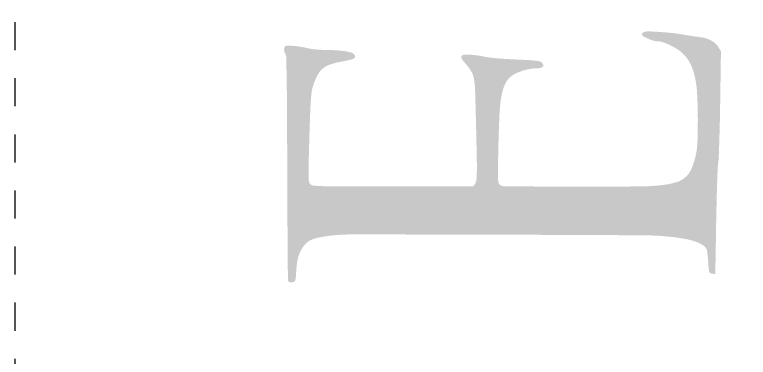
# Model space of a CAD drawing. Header units: inches. Extents: x 1062 to 6528, y -11616 to 5280.
# Drawn here: x 4789.57 to 4822.56, y 3876.2 to 3891.6 of the extents above; entities that cross this region are included whole.
import ezdxf
from ezdxf.enums import TextEntityAlignment as Align

# ---------------------------------------------------------------- set-up
doc = ezdxf.new("R2010")
doc.units = ezdxf.units.IN
doc.header["$LTSCALE"] = 24
doc.header["$MEASUREMENT"] = 0
doc.linetypes.add('DASH', pattern=[0.1236, 0.0618, -0.0618])
doc.linetypes.add('HIDDEN', pattern=[0.375, 0.25, -0.125])
doc.layers.get('Defpoints').update_dxf_attribs({"color": 3, "linetype": 'HIDDEN'})
doc.layers.add('TB', color=5, linetype='CONTINUOUS')
doc.styles.add('ROMANT', font='times.ttf')

# ---------------------------------------------------------------- blocks, each defined once
blk = doc.blocks.new('CAMDEN LOGO')
at = {"layer": 'TB', "true_color": 0x284b69}
h = blk.add_hatch(color=139, dxfattribs=at)
h.dxf.hatch_style = 1
edge = h.paths.add_edge_path()
edge.add_arc((97.51663783106414, 26.43568603463925), 0.3006468884387052, 271.21682991292073, 301.86820295840346, ccw=False)
edge.add_arc((92.46751972141192, 264.1439153128901), 238.0624938283673, 270.93126444509215, 271.2168264624056, ccw=False)
edge.add_arc((93.82264885062159, 180.7855758120651), 154.6931401109265, 270.2989001523898, 270.9312147706894, ccw=False)
edge.add_arc((88.00050518824446, 1297.063982312724), 1270.986729708334, 270.1647693867854, 270.29884149555176, ccw=False)
edge.add_arc((94.93001874521087, -1112.879491087227), 1138.966706178373, 90.16472186843147, 90.27862586872504)
edge.add_arc((92.27006465474187, -565.9456740949694), 592.0264210234157, 90.27860385657453, 90.46447132456535)
edge.add_arc((132.134184727568, -5484.175398788266), 5510.417699980504, 90.46440220647168, 90.48227848964349)
edge.add_arc((85.75341727871273, 25.8349149231104), 0.2121835959409537, 90.48222152164212, 110.1834050668318)
edge.add_arc((85.70390873114957, 25.96959577276485), 0.06869133989151406, 110.1834616336231, 145.2547143424274)
edge.add_arc((85.78971498385363, 25.9100803525881), 0.1731173818651408, 145.2547246826481, 162.8465667191167)
edge.add_arc((85.8777827052445, 25.88289752006008), 0.2652847835591831, 162.8466215923893, 176.9257084742503)
edge.add_arc((86.05238206161084, 25.87352049711328), 0.4401357595443102, 176.9257565712437, 186.5615793493876)
edge.add_arc((85.92144121665388, 25.85845898958777), 0.3083315339405151, 186.561559406196, 207.3369813253177)
edge.add_arc((85.7485461616352, 25.76907982165702), 0.1137002525147113, 207.3369788295033, 251.0380397841996)
edge.add_arc((85.89091015354188, 26.18342689735474), 0.5518223876895332, 251.0379916170361, 265.3869322468075)
edge.add_arc((87.94914414878531, 51.69178770353366), 26.14308648693594, 265.386878903458, 266.2822927896474)
edge.add_arc((85.92004700944926, 20.4641155306571), 5.150439114020031, 81.48501467395931, 86.28226249558458, ccw=False)
edge.add_arc((86.36147940867522, 23.41253961035861), 2.169152962564397, 72.33101652666141, 81.48499045530838, ccw=False)
edge.add_arc((86.52552223683779, 23.92751365603922), 1.628682503430648, 61.55203516792949, 72.33104209499658, ccw=False)
edge.add_arc((86.49954622837959, 23.8795679045119), 1.6832127528805, 51.03602207686947, 61.55203690592492, ccw=False)
edge.add_arc((86.8389766381124, 24.2992684443885), 1.143433588570948, 37.77747490341869, 51.036033374170984, ccw=False)
edge.add_arc((86.97154346522711, 24.40201332491202), 0.9757121703666027, 22.844265361878115, 37.7775232648936, ccw=False)
edge.add_arc((86.34035620458508, 24.1361102356789), 1.660622245383339, 12.026231421755824, 22.844341721109686, ccw=False)
edge.add_arc((80.74980296557078, 22.94511300291001), 7.37663133623328, 8.450218384975017, 12.026330680812123, ccw=False)
edge.add_arc((79.12115878915574, 22.70314584508444), 9.023151897517455, -0.03431771300171249, 8.450288266168911, ccw=False)
edge.add_arc((-3415.914994589494, 24.79759880068846), 3504.059932842321, 359.8382388918303, 359.96566469233676, ccw=False)
edge.add_arc((-2742.334585230557, 22.89681306500742), 2830.476841562908, 359.68260506498075, 359.83822037822324, ccw=False)
edge.add_arc((74.34951456905765, 7.293372146826385), 13.74952330286668, 352.92372865330793, 359.6826704342857, ccw=False)
edge.add_arc((78.84917226382458, 6.734801062254661), 9.215328663617736, 348.70518181590785, 352.92373733529666, ccw=False)
edge.add_arc((84.68869573568372, 5.568498518990083), 3.260473837442708, 339.5470859608854, 348.7051786049354, ccw=False)
edge.add_arc((86.0651025172574, 5.055169176416626), 1.791459663819674, 327.1085061975366, 339.5471098749736, ccw=False)
edge.add_arc((87.14579385583602, 4.356266409021515), 0.504463608054517, 295.170701939907, 327.1084826194295, ccw=False)
edge.add_arc((87.26004455550174, 4.113148352138722), 0.2358381960852637, 278.4401310687302, 295.17073819906875, ccw=False)
edge.add_arc((86.24877021968678, 10.92847245256169), 7.125781474232157, 277.0175830886502, 278.44010443416704, ccw=False)
edge.add_arc((86.32184672308904, 10.33484492399069), 6.527672940589586, 275.15594098696874, 277.0175545105999, ccw=False)
edge.add_arc((86.06695203066738, 13.15974716051241), 9.364051608914234, 273.73547347630495, 275.15593225310835, ccw=False)
edge.add_arc((88.05010444428808, -17.2158878510929), 21.07625219795404, 93.73537140376655, 94.75981311840768)
edge.add_arc((86.34736994830746, 3.23343800320518), 0.556158809787449, 94.75981948062527, 108.8437010617122)
edge.add_arc((86.2055513573232, 3.648988388004312), 0.1170749509935778, 108.8437356613954, 150.3656108057238)
edge.add_arc((86.32821129605509, 3.579210193875127), 0.2581935427715517, 150.3655649017017, 173.3699425525622)
edge.add_line((86.07174446579211, 3.609020770915862), (86.05217853441718, 3.440691571614792))
edge.add_line((86.05217853441718, 3.440691571614792), (88.77252228998168, 3.394769953412862))
edge.add_arc((86.35234764235156, -139.967282158743), 143.3824788149993, 88.60313206028559, 89.03284990305872, ccw=False)
edge.add_arc((87.43157134930334, -95.70359793395745), 99.1056398928922, 88.0362845727505, 88.60305326829462, ccw=False)
edge.add_arc((86.88703783322126, -111.5839040494893), 114.9952792554158, 87.62693915459909, 88.03625976822462, ccw=False)
edge.add_arc((91.51852067305208, 0.1758564212206863), 3.139592346941958, 82.1298754966515, 87.62692410653398, ccw=False)
edge.add_arc((92.37129967223518, 6.345114757831851), 3.088327084561943, 262.12983551827, 267.714609964058)
edge.add_arc((96.72800794261093, 115.5130233944788), 112.3431355968286, 267.7146335653736, 268.1324339267541)
edge.add_arc((96.22631838298639, 100.125378564331), 96.94731454597412, 268.1324037130955, 268.7101731297143)
edge.add_arc((97.19961625277028, 143.3529730333773), 140.1858648491875, 268.7101707998218, 269.1483683875589)
edge.add_line((95.11600173296029, 3.182593658676666), (97.82803171343448, 3.142281848871306))
edge.add_line((97.82803171343312, 3.142281848871306), (98.06231644528316, 3.287077836872612))
edge.add_arc((97.62264500049878, 3.998480083635371), 0.8363038539054658, 301.7175138434671, 319.2895340650538)
edge.add_arc((97.37710235637405, 4.209758108606508), 1.160232231666763, 319.2895346318689, 333.0379860529746)
edge.add_arc((97.09475371153167, 4.353385892104342), 1.477012435335815, 333.0379973320642, 345.1219259856331)
edge.add_arc((96.25561714367723, 4.576317815517285), 2.345257113976619, 345.1219550824831, 353.6681262495867)
edge.add_arc((104.9057670125894, 3.616456932055684), 6.357985136487294, 172.0640603783451, 173.6680868303218, ccw=False)
edge.add_arc((116.2071509307161, 2.041020416810596), 17.76865026514579, 171.3189445503196, 172.0640162422273, ccw=False)
edge.add_arc((117.2690377445042, 1.878912452559092), 18.84283953935726, 170.5810503276602, 171.319017417283, ccw=False)
edge.add_arc((110.627958871406, 2.980597368595994), 12.11100188141515, 169.5534219846768, 170.581072198661, ccw=False)
edge.add_arc((92.05714719678235, 6.404588437923024), 6.772820853858504, 349.5534095151168, 353.952726593129)
edge.add_arc((82.66394065990698, 7.399699620968278), 16.21859108772336, 353.9526950377141, 356.2437623478213)
edge.add_arc((75.35511378590763, 7.879557562998372), 23.543153458167, 356.2437307749015, 357.7567757378088)
edge.add_arc((98.21583314803593, 6.984064652375565), 0.6649018355673455, 357.7568141192784, 377.608817425616)
edge.add_arc((98.58392952586564, 7.100894403181513), 0.2787099997606565, 17.60874868618155, 29.55074529926464)
edge.add_arc((98.61833039567864, 7.120398105012242), 0.239164908675028, 29.55066499665513, 42.94467006526673)
edge.add_arc((98.6608811180422, 7.16000040775171), 0.1810365476479252, 42.94470115435598, 58.25834601745817)
edge.add_arc((98.72026189880216, 7.255989954834064), 0.06816462787745062, 58.25833289049778, 90.00009836625289)
edge.add_arc((98.72026183631442, 7.221382845647241), 0.1027717370647991, 90.00003040583711, 151.5747033731675)
edge.add_arc((101.7799030091064, 5.565294518387844), 3.581856768207422, 151.5746990226723, 156.3307118003642)
edge.add_arc((101.0437566862793, 5.887968479332898), 2.778096919943005, 156.3306897551785, 162.6955307366775)
edge.add_arc((99.08762619755908, 6.497402839582691), 0.7292297382157635, 162.6955433666708, 179.9057125182081)
edge.add_arc((97.52439119324481, 6.499974658789455), 0.834007381661353, 341.63466911085044, 359.90575956663855, ccw=False)
edge.add_arc((94.99614293621289, 7.339308868426684), 3.497937028751782, 335.3362915049358, 341.63472009768446, ccw=False)
edge.add_arc((94.81472784723155, 7.422605157337642), 3.697560940714268, 328.9891706697059, 335.33637812074846, ccw=False)
edge.add_arc((96.19261876502333, 6.594329745626538), 2.089884499705414, 319.2591052439299, 328.9891830151614, ccw=False)
edge.add_arc((96.3443605578741, 6.463623497052566), 1.889610449679633, 299.1066321903378, 319.25908610714004, ccw=False)
edge.add_arc((95.94757354303783, 7.176308337766926), 2.705306236918331, 283.706127797765, 299.10669994636925, ccw=False)
edge.add_arc((95.32447958285684, 9.731148995214738), 5.335031862941056, 273.36577661753483, 283.70614298438056, ccw=False)
edge.add_arc((94.25185334679827, 27.96944309202902), 23.60484025285417, 269.9376915036732, 273.3657860783795, ccw=False)
edge.add_arc((94.28683237387759, 60.16565942442696), 55.80107558642133, 269.1562150098774, 269.93772641328104, ccw=False)
edge.add_arc((93.61737416650521, 14.71008486146215), 10.34057148516564, 266.4329239594787, 269.15617877642984, ccw=False)
edge.add_arc((93.2953608769676, 9.544330337243679), 5.164790156420256, 262.33524440211784, 266.43283106589166, ccw=False)
edge.add_arc((93.09147265045522, 8.029329099257296), 3.636130887646714, 257.0047330711355, 262.33525851665775, ccw=False)
edge.add_arc((93.1351341703812, 8.218545371678744), 3.830319265359398, 246.1428059461218, 257.0048210349954, ccw=False)
edge.add_arc((92.07301661451856, 5.816903151602759), 1.204299643246851, 220.4204521727327, 246.1428986179472, ccw=False)
edge.add_arc((92.13401167961638, 5.868853613953007), 1.28441985606859, 195.7344086803714, 220.4205214087107, ccw=False)
edge.add_arc((95.34279131776475, 6.772885258935474), 4.61811750002403, 186.2086871107874, 195.7344653477606, ccw=False)
edge.add_arc((102.686916262579, 7.571846784641792), 12.00557380951176, 180.3337551057133, 186.2087230580835, ccw=False)
edge.add_arc((539.8844305138946, 10.11903280568433), 449.2105081642727, 179.9027166094709, 180.3338095461024, ccw=False)
edge.add_arc((2327.764331075422, 7.085040804482475), 2237.0929830319, 179.8078778280878, 179.9027596335407, ccw=False)
edge.add_arc((91.11122365134452, 14.5849350732623), 0.4273014058272929, 143.8250267954343, 179.8079364780267, ccw=False)
edge.add_arc((90.90736628549712, 14.7339997803783), 0.174758117423242, 100.22570946904659, 143.8251244415806, ccw=False)
edge.add_arc((91.18988601771889, 13.16785378999683), 1.766182216236771, 92.24236764426149, 100.22571037581912, ccw=False)
edge.add_arc((91.44362014625494, 6.68782354934811), 8.251178201410543, 89.05439011420998, 92.24235083966153, ccw=False)
edge.add_arc((87.36936922993027, -240.1600452115262), 255.1326676499199, 88.78764302549001, 89.05441205442162, ccw=False)
edge.add_arc((91.37343541875089, -50.95611081327567), 65.8863695677097, 87.21683354367349, 88.78763003784462, ccw=False)
edge.add_arc((94.23707359353466, 7.949919154223124), 6.910774698913923, 78.98079312357152, 87.21683731655759, ccw=False)
edge.add_arc((95.12563379491803, 12.51299249343643), 2.261992328172166, 62.79103480393081, 78.980819170129, ccw=False)
edge.add_arc((95.67477366833191, 13.58109332209173), 1.060995250433099, 34.278074491605025, 62.79100225872821, ccw=False)
edge.add_arc((95.21739568555131, 13.26934863938115), 1.614510712121311, 23.43935385034888, 34.278044618927424, ccw=False)
edge.add_arc((94.03660179060353, 12.75740818393601), 2.901506148113916, 16.451015382468086, 23.43939212337699, ccw=False)
edge.add_arc((93.96288044109133, 12.73564099877191), 2.978373876855085, 9.530844062084213, 16.45098709834309, ccw=False)
edge.add_arc((94.98405183847899, 12.90709294280654), 1.942909347307049, -4.868617224929039e-06, 9.530806686912001, ccw=False)
edge.add_arc((98.18095898678348, 12.9070933029212), 1.253997800998388, 180.0000239972688, 190.2029278048052)
edge.add_arc((97.16572726093455, 12.72437089082965), 0.2224538431117619, 190.202969736579, 226.8831105599736)
edge.add_arc((97.08170531082033, 12.63463603605769), 0.09952283700620806, 226.8830808414479, 288.943400310295)
edge.add_arc((97.0098858015881, 12.84388680596962), 0.3207555800949364, 288.9433713776739, 315.0000199373263)
edge.add_arc((97.0880513000011, 12.76572121341937), 0.2102128055664201, 315.0000485647607, 347.8195364347558)
edge.add_arc((94.99418675969719, 13.21768385245846), 2.352300324837534, 347.8195274773208, 353.4075085807742)
edge.add_arc((91.33977144523942, 13.64003086433078), 6.031040365800541, 353.4074892655773, 356.9084474179541)
edge.add_arc((42.20835618382716, 16.29358804243597), 55.23406193243406, 356.9084891271801, 357.5955780565865)
edge.add_arc((120.6080732912442, 13.00160166669517), 23.23473961838002, 176.3325545056476, 177.5955698829399, ccw=False)
edge.add_arc((118.5682723452492, 13.13232016223398), 21.1907544854501, 174.9791744973366, 176.3324850800417, ccw=False)
edge.add_arc((116.5109810715403, 13.31304273145182), 19.12554068745404, 173.6911174175916, 174.9791129809709, ccw=False)
edge.add_arc((99.69324980536658, 15.17237805535521), 2.205339365129798, 167.3785270241217, 173.6911542168696, ccw=False)
edge.add_arc((92.72234922191456, 16.73329695968582), 4.938183769169632, 347.3785865868342, 351.6521271766064)
edge.add_arc((93.15522794940716, 16.66977438939549), 4.500669072681557, 351.6521645102478, 356.2336122223535)
edge.add_arc((93.19843318609037, 16.66692415728639), 4.457369924147668, 356.2336891855456, 360.1692931548264)
edge.add_arc((97.39973926129551, 16.67933779922524), 0.2560455096264751, 0.1693132226796373, 31.71749029469706)
edge.add_arc((97.49138271383254, 16.73597666595956), 0.1483121182465703, 31.71746955478509, 65.57846754348724)
edge.add_arc((97.51066017906851, 16.7784314514125), 0.1016856292780531, 65.5784054885996, 110.4700682839484)
edge.add_arc((97.61652386777132, 16.49483283766224), 0.4043988505078089, 110.4699811084937, 128.7146546897095)
edge.add_arc((100.5457097342169, 12.84052554799032), 5.087783482107566, 128.7146438862979, 131.5735549835461)
edge.add_arc((95.36676742367945, 18.67913341092165), 2.716752713781448, 300.6619312949313, 311.5735669821934, ccw=False)
edge.add_arc((96.19327454590257, 17.28502805175029), 1.096060338420142, 279.16773870858924, 300.66191896779833, ccw=False)
edge.add_arc((95.61207205353458, 20.88634001783012), 4.743969906124292, 271.6932669206327, 279.16771498856554, ccw=False)
edge.add_arc((86.59479658481905, 325.9140478407583), 309.9049336557325, 271.3188081039877, 271.6932929855994, ccw=False)
edge.add_arc((83.40386119862796, 464.5306715189673), 448.558279913746, 271.1111373034392, 271.31877715158186, ccw=False)
edge.add_arc((91.71705968024071, 35.91442854667949), 19.86142547150095, 269.1147747850929, 271.1111384317652, ccw=False)
edge.add_arc((91.4979693467958, 21.73564127679882), 5.680945612962091, 265.1687252566812, 269.1148685325297, ccw=False)
edge.add_arc((91.051561059915, 16.45408662848868), 0.3805588476693596, 236.7662041252467, 265.16878042257684, ccw=False)
edge.add_line((90.84299323635241, 16.13577153378648), (90.67937874910422, 16.2429758833463))
edge.add_line((90.67937874910604, 16.24297588334625), (90.67937874910604, 20.4940625893677))
edge.add_arc((1676.340819723771, 20.49450730959816), 1585.661440974727, 179.899863053164, 180.0000160693775, ccw=False)
edge.add_arc((123.883306543421, 23.20774830445251), 33.2015568209411, 178.2861735568998, 179.8998252254987, ccw=False)
edge.add_arc((98.7635081634071, 23.95934909967102), 8.070516762721764, 174.7588326690142, 178.2861406838499, ccw=False)
edge.add_arc((90.98237656498623, 24.67312491983191), 0.2567158391396346, 132.1447103411725, 174.7588129302643, ccw=False)
edge.add_arc((90.99390170959578, 24.66038990421399), 0.2738916820878918, 97.70995023423171, 132.1447275701802, ccw=False)
edge.add_arc((91.30933709033161, 22.33043260887857), 2.625104236817704, 91.16535957230019, 97.70996662390849, ccw=False)
edge.add_arc((91.50121406880953, 12.89763782378449), 12.05985035065429, 88.53029729661893, 91.16532867151187, ccw=False)
edge.add_arc((81.76517080474059, -366.5503978816259), 391.6327713277996, 88.31706506700363, 88.53020530534388, ccw=False)
edge.add_arc((87.86863851107046, -158.813385347579), 183.8061159281778, 87.93269536078441, 88.3170350894618, ccw=False)
edge.add_arc((93.68338508612942, 2.272996428392133), 22.61482065637137, 86.13438649602881, 87.93274951234542, ccw=False)
edge.add_arc((94.60612789560491, 15.92892794300153), 8.92774939097848, 83.18478635457029, 86.13443939177938, ccw=False)
edge.add_arc((95.48001243614362, 23.24103469054691), 1.563607942193665, 72.47779029276012, 83.18476304950877, ccw=False)
edge.add_arc((94.67597161238518, 20.69440994599151), 4.234147070501813, 63.93335065037007, 72.47769090027589, ccw=False)
edge.add_arc((96.0268326431933, 23.45592881935605), 1.159929769709319, 41.54260418759958, 63.93332951748039, ccw=False)
edge.add_arc((96.03264369488352, 23.46107690188379), 1.152166324912617, 19.055209928625516, 41.54263433611692, ccw=False)
edge.add_arc((93.1995532670453, 22.48250728239097), 4.149498450737624, 10.3887069218149, 19.055258488729976, ccw=False)
edge.add_arc((110.1442813686999, 25.58899802127596), 13.07763407762522, 190.3887214830246, 192.5587915718329)
edge.add_arc((98.0916227831649, 22.90401011382929), 0.7295273789204446, 192.5588126444738, 210.3169652387834)
edge.add_arc((97.54343271134348, 22.58345600267481), 0.09449407820252839, 210.3170100671707, 278.7829196358929)
edge.add_arc((97.52703966315039, 22.68955614522056), 0.2018531592205824, 278.7829937514177, 317.8552431713692)
edge.add_arc((97.36768821059468, 22.83376698010696), 0.4167709349647679, 317.8552959536013, 345.685819513464)
edge.add_arc((94.66740930521973, 23.52277058864885), 3.203566969731487, 345.6858304125093, 351.8766228917568)
edge.add_arc((92.8260192932994, 23.78560638876669), 5.063620687726276, 351.8766158402181, 357.0987951201889)
edge.add_arc((84.72055198806629, 24.19638738827902), 13.17949040487601, 357.0987740594287, 359.6554348637283)
edge.add_arc((102.0025476443516, 24.09246124093684), 4.102817731136708, 176.2927200022572, 179.6555117246087, ccw=False)
edge.add_arc((103.8750766832272, 23.97113664537105), 5.979273075369504, 173.7569634061624, 176.292771120906, ccw=False)
edge.add_arc((103.4538922439706, 24.01721959437501), 5.555575105112507, 171.1875473815191, 173.7570408352946, ccw=False)
edge.add_arc((99.81201050455365, 24.58182234524665), 1.870187897479663, 165.4007320925386, 171.1875216476931, ccw=False)
edge.add_arc((95.4972387143489, 25.70567701511581), 2.588545658198886, 345.4007390574075, 349.3576507379434)
edge.add_arc((92.84120094538684, 26.20477160719921), 5.291068931364562, 349.357667463722, 351.6755464875957)
edge.add_arc((92.82565146957495, 26.20704661634031), 5.306783951714535, 351.6755485402789, 353.9920526060095)
edge.add_arc((95.44953996905133, 25.93090098549837), 2.668404284742506, 353.9919641131366, 357.8666230715425)
edge.add_arc((89.40431991541664, 26.15610956340473), 8.717817843128893, 357.8665308305186, 359.5124956845206)
edge.add_arc((97.84956895872529, 26.08425099979942), 0.2722630918597535, 359.5124872615064, 379.6610751066536)
edge.add_arc((98.0315350756664, 26.14926474548568), 0.07903148253379022, 19.66115729525455, 67.83686493999996)
edge.add_arc((97.93604469223828, 25.91484056127823), 0.3321581533295705, 67.83693664350946, 84.44033474815829)
edge.add_arc((97.93144035056503, 25.86753365920103), 0.3796885956411694, 84.44041283843367, 95.29236648339575)
edge.add_arc((97.95658058945537, 25.59612973259712), 0.6522544096888894, 95.29230768055275, 102.5288797039967)
edge.add_arc((97.95387181473143, 25.60831153983091), 0.639775071357178, 102.5287319243113, 109.8117814526071)
edge.add_arc((97.84759087753719, 25.90332781281572), 0.3261985433184308, 109.8117793542558, 121.8680536968848)
at = {"layer": 'Defpoints', "linetype": 'DASH'}
blk.add_lwpolyline([(-132, 40.5), (-132, -40.5), (132, -40.5), (132, 40.5)], close=True, dxfattribs=at)
blk = doc.blocks.new('TB CAMDEN 11X17')
at = {"layer": 'TB', "linetype": 'DASH', "xscale": 0.85, "yscale": 0.85, "zscale": 0.85, "rotation": 90}
blk.add_blockref('CAMDEN LOGO', (-72.00000000000045, 638.8000000000002), dxfattribs=at)
at = {"layer": 'TB', "color": 6, "style": 'ROMANT'}
for tag, p in [('S.NAME.3', (-51, 440.4250000000006)), ('S.NAME.1', (-87, 440.4250000000006)), ('S.NAME.2', (-69, 440.4250000000006))]:
    blk.add_attdef(tag, text='', height=12, rotation=90, dxfattribs=at).set_placement(p, align=Align.MIDDLE_CENTER)
for tag, p in [('SCALE', (-72, 113.5)), ('S.NUMBER', (-72, 37.5))]:
    blk.add_attdef(tag, text='', height=8, dxfattribs=at).set_placement(p, align=Align.MIDDLE_CENTER)

msp = doc.modelspace()

# ---------------------------------------------------------------- block references
at = {"layer": 'TB'}
msp.add_blockref('TB CAMDEN 11X17', (4896, 3168), dxfattribs=at)

doc.saveas('drawing.dxf')
